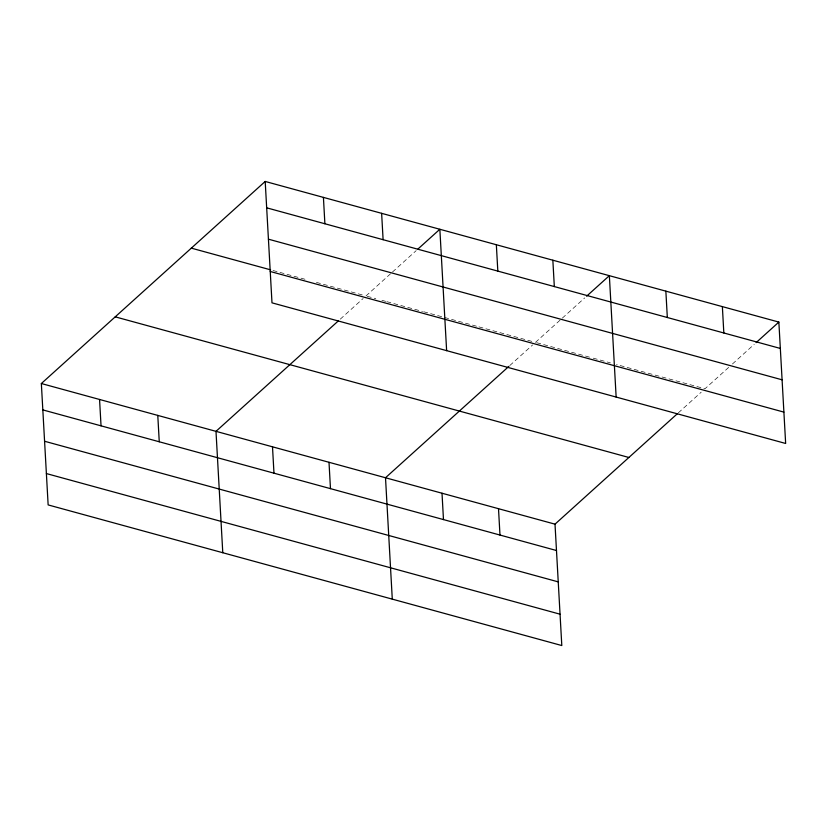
<?xml version="1.0" encoding="UTF-8"?>
<svg xmlns="http://www.w3.org/2000/svg" width="827" height="827" viewBox="0 0 827 827"><rect width="100%" height="100%" fill="white"/><g stroke="black" fill="none" stroke-linecap="round" stroke-linejoin="round"><path stroke-width="0.62" stroke-dasharray="4.13 3.1" d="M340.29 319.139L363.125 298.526M365.979 295.952L391.543 272.869M392.494 272.011L416.167 250.643M509.794 365.544L532.629 344.931M535.482 342.357L584.73 297.906M678.357 412.818L701.182 392.205M728.67 367.395L704.997 388.762L616.549 364.552M732.453 363.973L754.245 344.311M273.075 270.522L307.758 280.012M316.431 282.389L364.738 295.611M367.198 296.293L375.799 298.64M381.94 300.325L385.63 301.338M386.86 301.669L422.473 311.417M423.703 311.758L443.355 317.134M444.585 317.475L477.748 326.551M478.978 326.892L534.252 342.027M536.713 342.698L591.987 357.833M593.217 358.163L610.409 362.877"/><path stroke-width="1.24" d="M677.406 413.676L555.01 524.163L561.802 645.546L48.142 504.915L41.35 383.532L265.198 181.454L778.858 322.085L785.65 443.468L271.99 302.837L265.198 181.454M338.388 320.855L215.992 431.343L222.783 552.736M418.059 248.927L439.85 229.265L446.632 350.658M508.843 366.402L385.506 477.748L392.287 599.141M586.622 296.19L609.354 275.67L616.146 397.063M756.136 342.605L778.858 322.085M266.676 207.825L780.337 348.446M268.424 239.179L782.094 379.81M191.326 248.141L270.605 269.84M270.233 271.483L783.893 412.115M115.222 316.844L628.882 457.476M41.35 383.532L555.01 524.163M42.828 409.903L556.488 550.524M44.575 441.256L558.246 581.877M46.384 473.561L560.044 614.192M722.364 306.61L723.832 332.981M665.859 291.145L667.327 317.516M552.849 260.205L554.328 286.576M496.345 244.74L497.823 271.101M498.505 508.688L499.984 535.059M442.011 493.223L443.479 519.583M381.629 213.335L383.108 239.696M323.419 197.395L324.887 223.755M329.001 462.283L330.48 488.654M272.497 446.818L273.975 473.178M157.781 415.402L159.26 441.773M99.56 399.472L101.039 425.833"/></g></svg>
